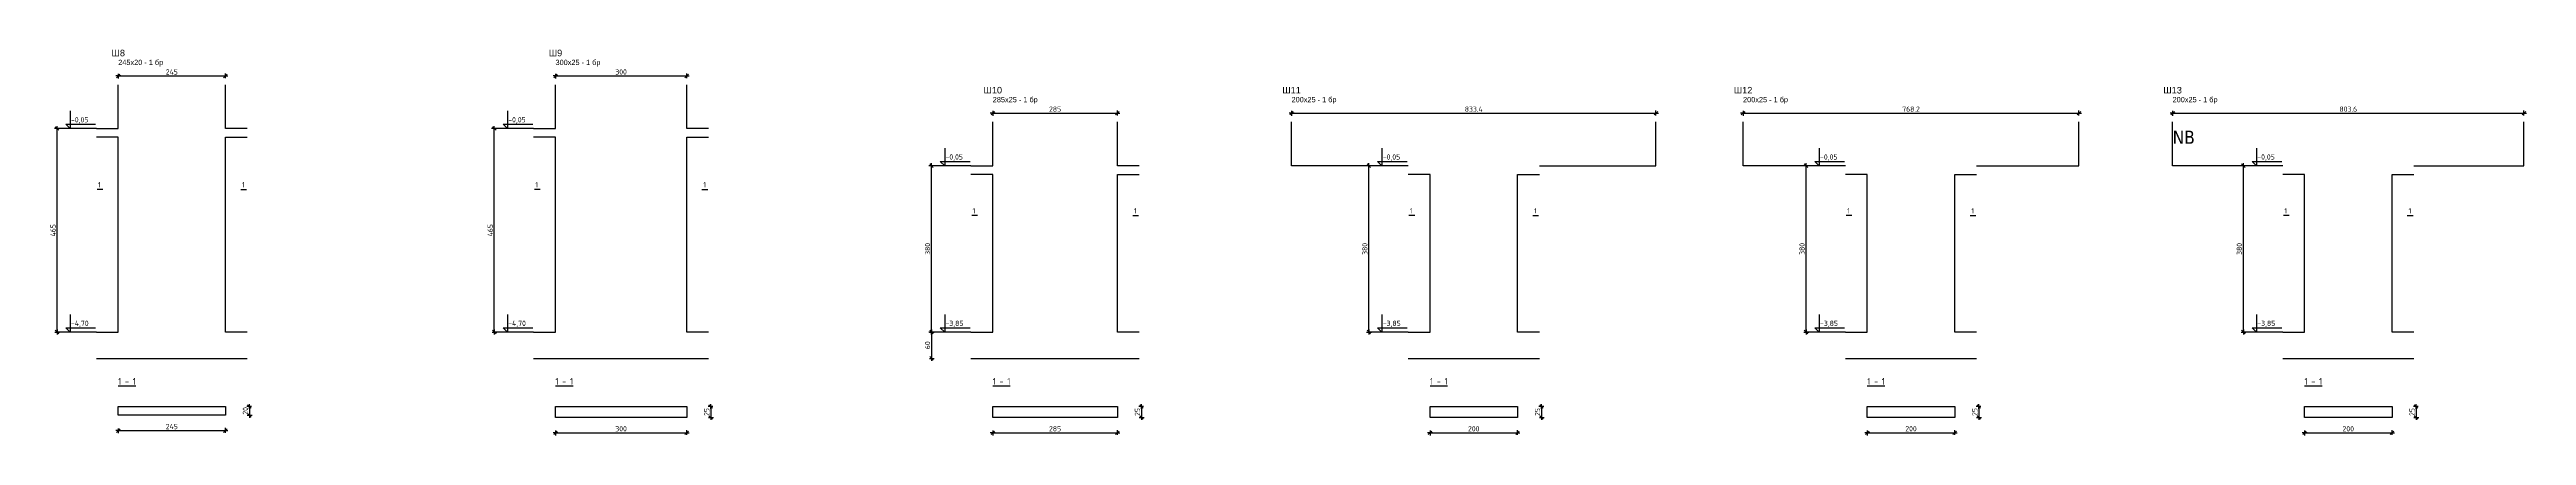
# Model space of a CAD drawing. Header units: millimetres. Extents: x 879 to 91735, y -13728 to 454.
# Drawn here: x 86071 to 91735, y -5889 to -5007 of the extents above; entities that cross this region are included whole.
import ezdxf
from ezdxf.enums import TextEntityAlignment as Align

# ---------------------------------------------------------------- set-up
doc = ezdxf.new("R2010")
doc.units = ezdxf.units.MM
doc.layers.add('1K_koti_razrezi', color=3, linetype='Continuous', lineweight=25)
doc.layers.add('1K_text-koloni', color=3, linetype='Continuous', lineweight=35)
for name, color, linetype in [('1K_SHA', 134, 'Continuous'), ('k_arm', 40, 'Continuous'), ('KTX', 1, 'Continuous'), ('KTXTXT', 4, 'Continuous')]:
    doc.layers.add(name, color=color, linetype=linetype)
doc.styles.add('DIM', font='romans.shx', dxfattribs={"width": 0.85})
doc.styles.get("Standard").update_dxf_attribs({"font": 'TAHOMA.TTF'})
doc.styles.add('Z1', font='ARIAL.TTF')
doc.dimstyles.new('RAZR1', dxfattribs={"dimtxt": 12, "dimasz": 1, "dimexe": 0.3, "dimexo": 0, "dimgap": 0, "dimtad": 0, "dimrnd": 0.1, "dimzin": 14, "dimdsep": 46, "dimtxsty": 'DIM', "dimblk": 'DIM2', "dimcen": 0.09, "dimse1": 1, "dimse2": 1, "dimclrd": 256, "dimclre": 256, "dimclrt": 41, "dimadec": 8, "dimazin": 0, "dimtfac": 2.307692, "dimtix": 1, "dimtmove": 2, "dimatfit": 3, "dimldrblk": 'DIM2', "dimfxl": 0, "dimtvp": 0.769231, "dimtolj": 1, "dimtzin": 14, "dimarcsym": 0})

# ---------------------------------------------------------------- blocks, each defined once
blk = doc.blocks.new('DIM2')
for p, q in [((-5.7, 0), (5.7, 0)), ((4, 4), (-4, -4)), ((0, -5), (0, 6))]:
    blk.add_line(p, q)
blk = doc.blocks.new('*D486')
at = {"layer": '1K_koti_razrezi', "lineweight": -2}
blk.add_line((86228.9, -5877.6), (86471.9, -5877.6), dxfattribs=at)
at = {"layer": 'Defpoints', "color": 0}
for p in [(86227.9, -5842.6), (86472.9, -5842.6), (86472.9, -5877.6)]:
    blk.add_point(p, dxfattribs=at)
at = {"layer": '1K_koti_razrezi', "lineweight": -2, "rotation": 180}
blk.add_blockref('DIM2', (86227.9, -5877.6), dxfattribs=at)
at = {"layer": '1K_koti_razrezi', "lineweight": -2}
blk.add_blockref('DIM2', (86472.9, -5877.6), dxfattribs=at)
at = {"layer": '1K_koti_razrezi', "color": 41, "insert": (86350.4, -5868.4), "char_height": 12, "attachment_point": 5, "style": 'DIM'}
blk.add_mtext('\\A1;245', dxfattribs=at)
blk = doc.blocks.new('*D487')
at = {"layer": '1K_koti_razrezi', "lineweight": -2}
blk.add_line((86527.9, -5823.6), (86527.9, -5841.6), dxfattribs=at)
at = {"layer": 'Defpoints', "color": 0}
for p in [(86472.9, -5822.6), (86472.9, -5842.6), (86527.9, -5842.6)]:
    blk.add_point(p, dxfattribs=at)
at = {"layer": '1K_koti_razrezi', "lineweight": -2}
for p, rotation in [((86527.9, -5822.6), 90), ((86527.9, -5842.6), 270)]:
    blk.add_blockref('DIM2', p, dxfattribs=dict(at, rotation=rotation))
at = {"layer": '1K_koti_razrezi', "color": 41, "insert": (86518.7, -5832.6), "char_height": 12, "attachment_point": 5, "rotation": 90, "style": 'DIM'}
blk.add_mtext('\\A1;20', dxfattribs=at)
blk = doc.blocks.new('*D488')
at = {"layer": '1K_koti_razrezi', "lineweight": -2}
blk.add_line((86228.9, -5067.6), (86471.9, -5067.6), dxfattribs=at)
at = {"layer": 'Defpoints', "color": 0}
for p in [(86472.9, -5067.6), (86227.9, -5187.6), (86472.9, -5187.6)]:
    blk.add_point(p, dxfattribs=at)
at = {"layer": '1K_koti_razrezi', "lineweight": -2, "rotation": 180}
blk.add_blockref('DIM2', (86227.9, -5067.6), dxfattribs=at)
at = {"layer": '1K_koti_razrezi', "lineweight": -2}
blk.add_blockref('DIM2', (86472.9, -5067.6), dxfattribs=at)
at = {"layer": '1K_koti_razrezi', "color": 41, "insert": (86350.4, -5058.4), "char_height": 12, "attachment_point": 5, "style": 'DIM'}
blk.add_mtext('\\A1;245', dxfattribs=at)
blk = doc.blocks.new('*D489')
at = {"layer": '1K_koti_razrezi', "lineweight": -2}
blk.add_line((86087.9, -5651.6), (86087.9, -5188.6), dxfattribs=at)
at = {"layer": 'Defpoints', "color": 0}
for p in [(86087.9, -5187.6), (86177.9, -5187.6), (86177.9, -5652.6)]:
    blk.add_point(p, dxfattribs=at)
at = {"layer": '1K_koti_razrezi', "lineweight": -2}
for p, rotation in [((86087.9, -5187.6), 90), ((86087.9, -5652.6), 270)]:
    blk.add_blockref('DIM2', p, dxfattribs=dict(at, rotation=rotation))
at = {"layer": '1K_koti_razrezi', "color": 41, "insert": (86078.7, -5420.1), "char_height": 12, "attachment_point": 5, "rotation": 90, "style": 'DIM'}
blk.add_mtext('\\A1;465', dxfattribs=at)
blk = doc.blocks.new('*D490')
at = {"layer": '1K_koti_razrezi', "lineweight": -2}
blk.add_line((87228.9, -5882.6), (87526.9, -5882.6), dxfattribs=at)
at = {"layer": 'Defpoints', "color": 0}
for p in [(87227.9, -5847.6), (87527.9, -5847.6), (87527.9, -5882.6)]:
    blk.add_point(p, dxfattribs=at)
at = {"layer": '1K_koti_razrezi', "lineweight": -2, "rotation": 180}
blk.add_blockref('DIM2', (87227.9, -5882.6), dxfattribs=at)
at = {"layer": '1K_koti_razrezi', "lineweight": -2}
blk.add_blockref('DIM2', (87527.9, -5882.6), dxfattribs=at)
at = {"layer": '1K_koti_razrezi', "color": 41, "insert": (87377.9, -5873.4), "char_height": 12, "attachment_point": 5, "style": 'DIM'}
blk.add_mtext('\\A1;300', dxfattribs=at)
blk = doc.blocks.new('*D491')
at = {"layer": '1K_koti_razrezi', "lineweight": -2}
blk.add_line((87582.9, -5823.6), (87582.9, -5846.6), dxfattribs=at)
at = {"layer": 'Defpoints', "color": 0}
for p in [(87527.9, -5822.6), (87527.9, -5847.6), (87582.9, -5847.6)]:
    blk.add_point(p, dxfattribs=at)
at = {"layer": '1K_koti_razrezi', "lineweight": -2}
for p, rotation in [((87582.9, -5822.6), 90), ((87582.9, -5847.6), 270)]:
    blk.add_blockref('DIM2', p, dxfattribs=dict(at, rotation=rotation))
at = {"layer": '1K_koti_razrezi', "color": 41, "insert": (87573.7, -5835.1), "char_height": 12, "attachment_point": 5, "rotation": 90, "style": 'DIM'}
blk.add_mtext('\\A1;25', dxfattribs=at)
blk = doc.blocks.new('*D492')
at = {"layer": '1K_koti_razrezi', "lineweight": -2}
blk.add_line((87228.9, -5067.6), (87526.9, -5067.6), dxfattribs=at)
at = {"layer": 'Defpoints', "color": 0}
for p in [(87527.9, -5067.6), (87227.9, -5187.6), (87527.9, -5187.6)]:
    blk.add_point(p, dxfattribs=at)
at = {"layer": '1K_koti_razrezi', "lineweight": -2, "rotation": 180}
blk.add_blockref('DIM2', (87227.9, -5067.6), dxfattribs=at)
at = {"layer": '1K_koti_razrezi', "lineweight": -2}
blk.add_blockref('DIM2', (87527.9, -5067.6), dxfattribs=at)
at = {"layer": '1K_koti_razrezi', "color": 41, "insert": (87377.9, -5058.4), "char_height": 12, "attachment_point": 5, "style": 'DIM'}
blk.add_mtext('\\A1;300', dxfattribs=at)
blk = doc.blocks.new('*D493')
at = {"layer": '1K_koti_razrezi', "lineweight": -2}
blk.add_line((87087.9, -5651.6), (87087.9, -5188.6), dxfattribs=at)
at = {"layer": 'Defpoints', "color": 0}
for p in [(87087.9, -5187.6), (87177.9, -5187.6), (87177.9, -5652.6)]:
    blk.add_point(p, dxfattribs=at)
at = {"layer": '1K_koti_razrezi', "lineweight": -2}
for p, rotation in [((87087.9, -5187.6), 90), ((87087.9, -5652.6), 270)]:
    blk.add_blockref('DIM2', p, dxfattribs=dict(at, rotation=rotation))
at = {"layer": '1K_koti_razrezi', "color": 41, "insert": (87078.7, -5420.1), "char_height": 12, "attachment_point": 5, "rotation": 90, "style": 'DIM'}
blk.add_mtext('\\A1;465', dxfattribs=at)
blk = doc.blocks.new('*D494')
at = {"layer": '1K_koti_razrezi', "lineweight": -2}
blk.add_line((88228.9, -5882.6), (88511.9, -5882.6), dxfattribs=at)
at = {"layer": 'Defpoints', "color": 0}
for p in [(88227.9, -5847.6), (88512.9, -5847.6), (88512.9, -5882.6)]:
    blk.add_point(p, dxfattribs=at)
at = {"layer": '1K_koti_razrezi', "lineweight": -2, "rotation": 180}
blk.add_blockref('DIM2', (88227.9, -5882.6), dxfattribs=at)
at = {"layer": '1K_koti_razrezi', "lineweight": -2}
blk.add_blockref('DIM2', (88512.9, -5882.6), dxfattribs=at)
at = {"layer": '1K_koti_razrezi', "color": 41, "insert": (88370.4, -5873.4), "char_height": 12, "attachment_point": 5, "style": 'DIM'}
blk.add_mtext('\\A1;285', dxfattribs=at)
blk = doc.blocks.new('*D495')
at = {"layer": '1K_koti_razrezi', "lineweight": -2}
blk.add_line((88567.9, -5823.6), (88567.9, -5846.6), dxfattribs=at)
at = {"layer": 'Defpoints', "color": 0}
for p in [(88512.9, -5822.6), (88512.9, -5847.6), (88567.9, -5847.6)]:
    blk.add_point(p, dxfattribs=at)
at = {"layer": '1K_koti_razrezi', "lineweight": -2}
for p, rotation in [((88567.9, -5822.6), 90), ((88567.9, -5847.6), 270)]:
    blk.add_blockref('DIM2', p, dxfattribs=dict(at, rotation=rotation))
at = {"layer": '1K_koti_razrezi', "color": 41, "insert": (88558.7, -5835.1), "char_height": 12, "attachment_point": 5, "rotation": 90, "style": 'DIM'}
blk.add_mtext('\\A1;25', dxfattribs=at)
blk = doc.blocks.new('*D496')
at = {"layer": '1K_koti_razrezi', "lineweight": -2}
blk.add_line((88228.9, -5152.6), (88511.9, -5152.6), dxfattribs=at)
at = {"layer": 'Defpoints', "color": 0}
for p in [(88512.9, -5152.6), (88227.9, -5272.6), (88512.9, -5272.6)]:
    blk.add_point(p, dxfattribs=at)
at = {"layer": '1K_koti_razrezi', "lineweight": -2, "rotation": 180}
blk.add_blockref('DIM2', (88227.9, -5152.6), dxfattribs=at)
at = {"layer": '1K_koti_razrezi', "lineweight": -2}
blk.add_blockref('DIM2', (88512.9, -5152.6), dxfattribs=at)
at = {"layer": '1K_koti_razrezi', "color": 41, "insert": (88370.4, -5143.4), "char_height": 12, "attachment_point": 5, "style": 'DIM'}
blk.add_mtext('\\A1;285', dxfattribs=at)
blk = doc.blocks.new('*D497')
at = {"layer": '1K_koti_razrezi', "lineweight": -2}
blk.add_line((88087.9, -5651.6), (88087.9, -5273.6), dxfattribs=at)
at = {"layer": 'Defpoints', "color": 0}
for p in [(88087.9, -5272.6), (88177.9, -5272.6), (88177.9, -5652.6)]:
    blk.add_point(p, dxfattribs=at)
at = {"layer": '1K_koti_razrezi', "lineweight": -2}
for p, rotation in [((88087.9, -5272.6), 90), ((88087.9, -5652.6), 270)]:
    blk.add_blockref('DIM2', p, dxfattribs=dict(at, rotation=rotation))
at = {"layer": '1K_koti_razrezi', "color": 41, "insert": (88078.7, -5462.6), "char_height": 12, "attachment_point": 5, "rotation": 90, "style": 'DIM'}
blk.add_mtext('\\A1;380', dxfattribs=at)
blk = doc.blocks.new('*D498')
at = {"layer": '1K_koti_razrezi', "lineweight": -2}
blk.add_line((89228.9, -5882.6), (89426.9, -5882.6), dxfattribs=at)
at = {"layer": 'Defpoints', "color": 0}
for p in [(89227.9, -5847.6), (89427.9, -5847.6), (89427.9, -5882.6)]:
    blk.add_point(p, dxfattribs=at)
at = {"layer": '1K_koti_razrezi', "lineweight": -2, "rotation": 180}
blk.add_blockref('DIM2', (89227.9, -5882.6), dxfattribs=at)
at = {"layer": '1K_koti_razrezi', "lineweight": -2}
blk.add_blockref('DIM2', (89427.9, -5882.6), dxfattribs=at)
at = {"layer": '1K_koti_razrezi', "color": 41, "insert": (89327.9, -5873.4), "char_height": 12, "attachment_point": 5, "style": 'DIM'}
blk.add_mtext('\\A1;200', dxfattribs=at)
blk = doc.blocks.new('*D499')
at = {"layer": '1K_koti_razrezi', "lineweight": -2}
blk.add_line((89482.9, -5823.6), (89482.9, -5846.6), dxfattribs=at)
at = {"layer": 'Defpoints', "color": 0}
for p in [(89427.9, -5822.6), (89427.9, -5847.6), (89482.9, -5847.6)]:
    blk.add_point(p, dxfattribs=at)
at = {"layer": '1K_koti_razrezi', "lineweight": -2}
for p, rotation in [((89482.9, -5822.6), 90), ((89482.9, -5847.6), 270)]:
    blk.add_blockref('DIM2', p, dxfattribs=dict(at, rotation=rotation))
at = {"layer": '1K_koti_razrezi', "color": 41, "insert": (89473.7, -5835.1), "char_height": 12, "attachment_point": 5, "rotation": 90, "style": 'DIM'}
blk.add_mtext('\\A1;25', dxfattribs=at)
blk = doc.blocks.new('*D500')
at = {"layer": '1K_koti_razrezi', "lineweight": -2}
blk.add_line((88912.2, -5152.6), (89743.6, -5152.6), dxfattribs=at)
at = {"layer": 'Defpoints', "color": 0}
for p in [(89744.6, -5152.6), (88911.2, -5272.6), (89744.6, -5272.6)]:
    blk.add_point(p, dxfattribs=at)
at = {"layer": '1K_koti_razrezi', "lineweight": -2, "rotation": 180}
blk.add_blockref('DIM2', (88911.2, -5152.6), dxfattribs=at)
at = {"layer": '1K_koti_razrezi', "lineweight": -2}
blk.add_blockref('DIM2', (89744.6, -5152.6), dxfattribs=at)
at = {"layer": '1K_koti_razrezi', "color": 41, "insert": (89327.9, -5143.4), "char_height": 12, "attachment_point": 5, "style": 'DIM'}
blk.add_mtext('\\A1;833.4', dxfattribs=at)
blk = doc.blocks.new('*D501')
at = {"layer": '1K_koti_razrezi', "lineweight": -2}
blk.add_line((89087.9, -5651.6), (89087.9, -5273.6), dxfattribs=at)
at = {"layer": 'Defpoints', "color": 0}
for p in [(89087.9, -5272.6), (89177.9, -5272.6), (89177.9, -5652.6)]:
    blk.add_point(p, dxfattribs=at)
at = {"layer": '1K_koti_razrezi', "lineweight": -2}
for p, rotation in [((89087.9, -5272.6), 90), ((89087.9, -5652.6), 270)]:
    blk.add_blockref('DIM2', p, dxfattribs=dict(at, rotation=rotation))
at = {"layer": '1K_koti_razrezi', "color": 41, "insert": (89078.7, -5462.6), "char_height": 12, "attachment_point": 5, "rotation": 90, "style": 'DIM'}
blk.add_mtext('\\A1;380', dxfattribs=at)
blk = doc.blocks.new('*D502')
at = {"layer": '1K_koti_razrezi', "lineweight": -2}
blk.add_line((90228.9, -5882.6), (90426.9, -5882.6), dxfattribs=at)
at = {"layer": 'Defpoints', "color": 0}
for p in [(90227.9, -5847.6), (90427.9, -5847.6), (90427.9, -5882.6)]:
    blk.add_point(p, dxfattribs=at)
at = {"layer": '1K_koti_razrezi', "lineweight": -2, "rotation": 180}
blk.add_blockref('DIM2', (90227.9, -5882.6), dxfattribs=at)
at = {"layer": '1K_koti_razrezi', "lineweight": -2}
blk.add_blockref('DIM2', (90427.9, -5882.6), dxfattribs=at)
at = {"layer": '1K_koti_razrezi', "color": 41, "insert": (90327.9, -5873.4), "char_height": 12, "attachment_point": 5, "style": 'DIM'}
blk.add_mtext('\\A1;200', dxfattribs=at)
blk = doc.blocks.new('*D503')
at = {"layer": '1K_koti_razrezi', "lineweight": -2}
blk.add_line((90482.9, -5823.6), (90482.9, -5846.6), dxfattribs=at)
at = {"layer": 'Defpoints', "color": 0}
for p in [(90427.9, -5822.6), (90427.9, -5847.6), (90482.9, -5847.6)]:
    blk.add_point(p, dxfattribs=at)
at = {"layer": '1K_koti_razrezi', "lineweight": -2}
for p, rotation in [((90482.9, -5822.6), 90), ((90482.9, -5847.6), 270)]:
    blk.add_blockref('DIM2', p, dxfattribs=dict(at, rotation=rotation))
at = {"layer": '1K_koti_razrezi', "color": 41, "insert": (90473.7, -5835.1), "char_height": 12, "attachment_point": 5, "rotation": 90, "style": 'DIM'}
blk.add_mtext('\\A1;25', dxfattribs=at)
blk = doc.blocks.new('*D504')
at = {"layer": '1K_koti_razrezi', "lineweight": -2}
blk.add_line((89944.8, -5152.6), (90711, -5152.6), dxfattribs=at)
at = {"layer": 'Defpoints', "color": 0}
for p in [(90712, -5152.6), (89943.8, -5272.6), (90712, -5272.6)]:
    blk.add_point(p, dxfattribs=at)
at = {"layer": '1K_koti_razrezi', "lineweight": -2, "rotation": 180}
blk.add_blockref('DIM2', (89943.8, -5152.6), dxfattribs=at)
at = {"layer": '1K_koti_razrezi', "lineweight": -2}
blk.add_blockref('DIM2', (90712, -5152.6), dxfattribs=at)
at = {"layer": '1K_koti_razrezi', "color": 41, "insert": (90327.9, -5143.4), "char_height": 12, "attachment_point": 5, "style": 'DIM'}
blk.add_mtext('\\A1;768.2', dxfattribs=at)
blk = doc.blocks.new('*D505')
at = {"layer": '1K_koti_razrezi', "lineweight": -2}
blk.add_line((90087.9, -5651.6), (90087.9, -5273.6), dxfattribs=at)
at = {"layer": 'Defpoints', "color": 0}
for p in [(90087.9, -5272.6), (90177.9, -5272.6), (90177.9, -5652.6)]:
    blk.add_point(p, dxfattribs=at)
at = {"layer": '1K_koti_razrezi', "lineweight": -2}
for p, rotation in [((90087.9, -5272.6), 90), ((90087.9, -5652.6), 270)]:
    blk.add_blockref('DIM2', p, dxfattribs=dict(at, rotation=rotation))
at = {"layer": '1K_koti_razrezi', "color": 41, "insert": (90078.7, -5462.6), "char_height": 12, "attachment_point": 5, "rotation": 90, "style": 'DIM'}
blk.add_mtext('\\A1;380', dxfattribs=at)
blk = doc.blocks.new('*D506')
at = {"layer": '1K_koti_razrezi', "lineweight": -2}
blk.add_line((91228.9, -5882.6), (91426.9, -5882.6), dxfattribs=at)
at = {"layer": 'Defpoints', "color": 0}
for p in [(91227.9, -5847.6), (91427.9, -5847.6), (91427.9, -5882.6)]:
    blk.add_point(p, dxfattribs=at)
at = {"layer": '1K_koti_razrezi', "lineweight": -2, "rotation": 180}
blk.add_blockref('DIM2', (91227.9, -5882.6), dxfattribs=at)
at = {"layer": '1K_koti_razrezi', "lineweight": -2}
blk.add_blockref('DIM2', (91427.9, -5882.6), dxfattribs=at)
at = {"layer": '1K_koti_razrezi', "color": 41, "insert": (91327.9, -5873.4), "char_height": 12, "attachment_point": 5, "style": 'DIM'}
blk.add_mtext('\\A1;200', dxfattribs=at)
blk = doc.blocks.new('*D507')
at = {"layer": '1K_koti_razrezi', "lineweight": -2}
blk.add_line((91482.9, -5823.6), (91482.9, -5846.6), dxfattribs=at)
at = {"layer": 'Defpoints', "color": 0}
for p in [(91427.9, -5822.6), (91427.9, -5847.6), (91482.9, -5847.6)]:
    blk.add_point(p, dxfattribs=at)
at = {"layer": '1K_koti_razrezi', "lineweight": -2}
for p, rotation in [((91482.9, -5822.6), 90), ((91482.9, -5847.6), 270)]:
    blk.add_blockref('DIM2', p, dxfattribs=dict(at, rotation=rotation))
at = {"layer": '1K_koti_razrezi', "color": 41, "insert": (91473.7, -5835.1), "char_height": 12, "attachment_point": 5, "rotation": 90, "style": 'DIM'}
blk.add_mtext('\\A1;25', dxfattribs=at)
blk = doc.blocks.new('*D508')
at = {"layer": '1K_koti_razrezi', "lineweight": -2}
blk.add_line((90927.1, -5152.6), (91728.7, -5152.6), dxfattribs=at)
at = {"layer": 'Defpoints', "color": 0}
for p in [(91729.7, -5152.6), (90926.1, -5272.6), (91729.7, -5272.6)]:
    blk.add_point(p, dxfattribs=at)
at = {"layer": '1K_koti_razrezi', "lineweight": -2, "rotation": 180}
blk.add_blockref('DIM2', (90926.1, -5152.6), dxfattribs=at)
at = {"layer": '1K_koti_razrezi', "lineweight": -2}
blk.add_blockref('DIM2', (91729.7, -5152.6), dxfattribs=at)
at = {"layer": '1K_koti_razrezi', "color": 41, "insert": (91327.9, -5143.4), "char_height": 12, "attachment_point": 5, "style": 'DIM'}
blk.add_mtext('\\A1;803.6', dxfattribs=at)
blk = doc.blocks.new('*D509')
at = {"layer": '1K_koti_razrezi', "lineweight": -2}
blk.add_line((91087.9, -5651.6), (91087.9, -5273.6), dxfattribs=at)
at = {"layer": 'Defpoints', "color": 0}
for p in [(91087.9, -5272.6), (91177.9, -5272.6), (91177.9, -5652.6)]:
    blk.add_point(p, dxfattribs=at)
at = {"layer": '1K_koti_razrezi', "lineweight": -2}
for p, rotation in [((91087.9, -5272.6), 90), ((91087.9, -5652.6), 270)]:
    blk.add_blockref('DIM2', p, dxfattribs=dict(at, rotation=rotation))
at = {"layer": '1K_koti_razrezi', "color": 41, "insert": (91078.7, -5462.6), "char_height": 12, "attachment_point": 5, "rotation": 90, "style": 'DIM'}
blk.add_mtext('\\A1;380', dxfattribs=at)
blk = doc.blocks.new('*D1524')
at = {"layer": 'Defpoints', "color": 0}
for p in [(88202.9, -5652.6), (88087.9, -5712.6), (88202.9, -5712.6)]:
    blk.add_point(p, dxfattribs=at)
at = {"layer": 'k_arm', "lineweight": -2}
blk.add_line((88087.9, -5653.6), (88087.9, -5711.6), dxfattribs=at)
for p, rotation in [((88087.9, -5652.6), 90), ((88087.9, -5712.6), 270)]:
    blk.add_blockref('DIM2', p, dxfattribs=dict(at, rotation=rotation))
at = {"layer": 'k_arm', "color": 41, "insert": (88078.7, -5682.6), "char_height": 12, "attachment_point": 5, "rotation": 90, "style": 'DIM'}
blk.add_mtext('\\A1;60', dxfattribs=at)

msp = doc.modelspace()

# ---------------------------------------------------------------- linework, layer by layer
at = {"layer": '1K_koti_razrezi'}
for p, q in [((86177.915, -5187.606), (86087.915, -5187.606)), ((87177.915, -5187.606), (87087.915, -5187.606)), ((88177.915, -5272.606), (88087.915, -5272.606)), ((89177.915, -5272.606), (89087.915, -5272.606)), ((90177.915, -5272.606), (90087.915, -5272.606)), ((91177.915, -5272.606), (91087.915, -5272.606)), ((86177.915, -5652.606), (86087.915, -5652.606)), ((87177.915, -5652.606), (87087.915, -5652.606)), ((88177.915, -5652.606), (88087.915, -5652.606)), ((89177.915, -5652.606), (89087.915, -5652.606)), ((90177.915, -5652.606), (90087.915, -5652.606)), ((91177.915, -5652.606), (91087.915, -5652.606))]:
    msp.add_line(p, q, dxfattribs=at)
at = {"layer": '1K_SHA'}
for p, q in [((86177.915, -5712.606), (86522.915, -5712.606)), ((87177.915, -5712.606), (87577.915, -5712.606)), ((88177.915, -5712.606), (88562.915, -5712.606)), ((89177.915, -5712.606), (89477.915, -5712.606)), ((90177.915, -5712.606), (90477.915, -5712.606)), ((91177.915, -5712.606), (91477.915, -5712.606))]:
    msp.add_line(p, q, dxfattribs=at)
for points in [[(86177.915, -5187.606), (86227.915, -5187.606), (86227.915, -5087.606)], [(86522.915, -5187.606), (86472.915, -5187.606), (86472.915, -5087.606)], [(87177.915, -5187.606), (87227.915, -5187.606), (87227.915, -5087.606)], [(87577.915, -5187.606), (87527.915, -5187.606), (87527.915, -5087.606)], [(86177.915, -5652.606), (86227.915, -5652.606), (86227.915, -5207.606), (86177.915, -5207.606)], [(86522.915, -5652.606), (86472.915, -5652.606), (86472.915, -5207.606), (86522.915, -5207.606)], [(87177.915, -5652.606), (87227.915, -5652.606), (87227.915, -5207.606), (87177.915, -5207.606)], [(87577.915, -5652.606), (87527.915, -5652.606), (87527.915, -5207.606), (87577.915, -5207.606)], [(88177.915, -5272.606), (88227.915, -5272.606), (88227.915, -5172.606)], [(88562.915, -5272.606), (88512.915, -5272.606), (88512.915, -5172.606)], [(89177.915, -5272.606), (88911.234, -5272.606), (88911.234, -5172.606)], [(89477.915, -5272.606), (89744.596, -5272.606), (89744.596, -5172.606)], [(90177.915, -5272.606), (89943.802, -5272.606), (89943.802, -5172.606)], [(90477.915, -5272.606), (90712.028, -5272.606), (90712.028, -5172.606)], [(91177.915, -5272.606), (90926.11, -5272.606), (90926.11, -5172.606)], [(91477.915, -5272.606), (91729.72, -5272.606), (91729.72, -5172.606)], [(88177.915, -5652.606), (88227.915, -5652.606), (88227.915, -5292.606), (88177.915, -5292.606)], [(88562.915, -5652.606), (88512.915, -5652.606), (88512.915, -5292.606), (88562.915, -5292.606)], [(89177.915, -5652.606), (89227.915, -5652.606), (89227.915, -5292.606), (89177.915, -5292.606)], [(89477.915, -5652.606), (89427.915, -5652.606), (89427.915, -5292.606), (89477.915, -5292.606)], [(90177.915, -5652.606), (90227.915, -5652.606), (90227.915, -5292.606), (90177.915, -5292.606)], [(90477.915, -5652.606), (90427.915, -5652.606), (90427.915, -5292.606), (90477.915, -5292.606)], [(91177.915, -5652.606), (91227.915, -5652.606), (91227.915, -5292.606), (91177.915, -5292.606)], [(91477.915, -5652.606), (91427.915, -5652.606), (91427.915, -5292.606), (91477.915, -5292.606)], [(86227.915, -5822.606), (86472.915, -5822.606), (86472.915, -5842.606), (86227.915, -5842.606), (86227.915, -5822.606)], [(87227.915, -5822.606), (87527.915, -5822.606), (87527.915, -5847.606), (87227.915, -5847.606), (87227.915, -5822.606)], [(88227.915, -5822.606), (88512.915, -5822.606), (88512.915, -5847.606), (88227.915, -5847.606), (88227.915, -5822.606)], [(89227.915, -5822.606), (89427.915, -5822.606), (89427.915, -5847.606), (89227.915, -5847.606), (89227.915, -5822.606)], [(90227.915, -5822.606), (90427.915, -5822.606), (90427.915, -5847.606), (90227.915, -5847.606), (90227.915, -5822.606)], [(91227.915, -5822.606), (91427.915, -5822.606), (91427.915, -5847.606), (91227.915, -5847.606), (91227.915, -5822.606)]]:
    msp.add_lwpolyline(points, dxfattribs=at)
at = {"layer": 'KTX'}
for p, q in [((86192.915, -5327.106), (86179.715, -5327.106)), ((86507.915, -5327.106), (86521.115, -5327.106)), ((87192.915, -5327.106), (87179.715, -5327.106)), ((87562.915, -5327.106), (87576.115, -5327.106)), ((88192.915, -5386.606), (88179.715, -5386.606)), ((88547.915, -5386.606), (88561.115, -5386.606)), ((89192.915, -5386.606), (89179.715, -5386.606)), ((89462.915, -5386.606), (89476.115, -5386.606)), ((90192.915, -5386.606), (90179.715, -5386.606)), ((90462.915, -5386.606), (90476.115, -5386.606)), ((91192.915, -5386.606), (91179.715, -5386.606)), ((91462.915, -5386.606), (91476.115, -5386.606))]:
    msp.add_line(p, q, dxfattribs=at)
for points in [[(86117.915, -5147.606), (86117.915, -5187.606), (86107.915, -5177.606), (86175.915, -5177.606)], [(87117.915, -5147.606), (87117.915, -5187.606), (87107.915, -5177.606), (87175.915, -5177.606)], [(88117.915, -5232.606), (88117.915, -5272.606), (88107.915, -5262.606), (88175.915, -5262.606)], [(89117.915, -5232.606), (89117.915, -5272.606), (89107.915, -5262.606), (89175.915, -5262.606)], [(90117.915, -5232.606), (90117.915, -5272.606), (90107.915, -5262.606), (90175.915, -5262.606)], [(91117.915, -5232.606), (91117.915, -5272.606), (91107.915, -5262.606), (91175.915, -5262.606)], [(86117.915, -5612.606), (86117.915, -5652.606), (86107.915, -5642.606), (86175.915, -5642.606)], [(87117.915, -5612.606), (87117.915, -5652.606), (87107.915, -5642.606), (87175.915, -5642.606)], [(88117.915, -5612.606), (88117.915, -5652.606), (88107.915, -5642.606), (88175.915, -5642.606)], [(89117.915, -5612.606), (89117.915, -5652.606), (89107.915, -5642.606), (89175.915, -5642.606)], [(90117.915, -5612.606), (90117.915, -5652.606), (90107.915, -5642.606), (90175.915, -5642.606)], [(91117.915, -5612.606), (91117.915, -5652.606), (91107.915, -5642.606), (91175.915, -5642.606)]]:
    msp.add_lwpolyline(points, dxfattribs=at)

# ---------------------------------------------------------------- texts
at = {"layer": '1K_text-koloni', "style": 'Z1'}
for s, p in [('Ш8', (86227.915, -5007.606)), ('Ш9', (87227.915, -5007.606)), ('Ш10', (88227.915, -5092.606)), ('Ш11', (88911.234, -5092.606)), ('Ш12', (89943.802, -5092.606)), ('Ш13', (90926.11, -5092.606))]:
    msp.add_text(s, height=15, dxfattribs=at).set_placement(p, align=Align.TOP_CENTER)
for s, p in [('245x20 - 1 бр', (86227.915, -5042.606)), ('300x25 - 1 бр', (87227.915, -5042.606)), ('285x25 - 1 бр', (88227.915, -5127.606)), ('200x25 - 1 бр', (88911.234, -5127.606)), ('200x25 - 1 бр', (89943.802, -5127.606)), ('200x25 - 1 бр', (90926.11, -5127.606))]:
    msp.add_text(s, height=12, dxfattribs=at).set_placement(p)
at = {"layer": '1K_text-koloni'}
msp.add_text('NB', height=30, dxfattribs=at).set_placement((90926.11, -5222.606))
at = {"layer": 'KTXTXT', "style": 'DIM', "width": 0.85}
for s, height, p in [('-0,05', 12, (86119.915, -5173.606)), ('-0,05', 12, (87119.915, -5173.606)), ('-0,05', 12, (88119.915, -5258.606)), ('-0,05', 12, (89119.915, -5258.606)), ('-0,05', 12, (90119.915, -5258.606)), ('-0,05', 12, (91119.915, -5258.606)), ('1', 12, (86181.715, -5322.106)), ('1', 12, (86510.858, -5322.106)), ('1', 12, (87181.715, -5322.106)), ('1', 12, (87565.858, -5322.106)), ('1', 12, (88181.715, -5381.606)), ('1', 12, (88550.858, -5381.606)), ('1', 12, (89181.715, -5381.606)), ('1', 12, (89465.858, -5381.606)), ('1', 12, (90181.715, -5381.606)), ('1', 12, (90465.858, -5381.606)), ('1', 12, (91181.715, -5381.606)), ('1', 12, (91465.858, -5381.606)), ('-4,70', 12, (86119.915, -5638.606)), ('-4,70', 12, (87119.915, -5638.606)), ('-3,85', 12, (88119.915, -5638.606)), ('-3,85', 12, (89119.915, -5638.606)), ('-3,85', 12, (90119.915, -5638.606)), ('-3,85', 12, (91119.915, -5638.606)), ('%%U1 - 1', 15, (86227.915, -5772.606)), ('%%U1 - 1', 15, (87227.915, -5772.606)), ('%%U1 - 1', 15, (88227.915, -5772.606)), ('%%U1 - 1', 15, (89227.915, -5772.606)), ('%%U1 - 1', 15, (90227.915, -5772.606)), ('%%U1 - 1', 15, (91227.915, -5772.606))]:
    msp.add_text(s, height=height, dxfattribs=at).set_placement(p)

# ---------------------------------------------------------------- dimensions: what is measured, and where the dimension line sits
at = {"layer": '1K_koti_razrezi'}
for base, p1, p2, picture, middle in [((86472.915, -5067.606), (86227.915, -5187.606), (86472.915, -5187.606), '*D488', (86350.415, -5058.375)), ((87527.915, -5067.606), (87227.915, -5187.606), (87527.915, -5187.606), '*D492', (87377.915, -5058.375)), ((88512.915, -5152.606), (88227.915, -5272.606), (88512.915, -5272.606), '*D496', (88370.415, -5143.375)), ((89744.596, -5152.606), (88911.234, -5272.606), (89744.596, -5272.606), '*D500', (89327.915, -5143.375)), ((90712.028, -5152.606), (89943.802, -5272.606), (90712.028, -5272.606), '*D504', (90327.915, -5143.375)), ((91729.72, -5152.606), (90926.11, -5272.606), (91729.72, -5272.606), '*D508', (91327.915, -5143.375)), ((86472.915, -5877.606), (86227.915, -5842.606), (86472.915, -5842.606), '*D486', (86350.415, -5868.375)), ((87527.915, -5882.606), (87227.915, -5847.606), (87527.915, -5847.606), '*D490', (87377.915, -5873.375)), ((88512.915, -5882.606), (88227.915, -5847.606), (88512.915, -5847.606), '*D494', (88370.415, -5873.375)), ((89427.915, -5882.606), (89227.915, -5847.606), (89427.915, -5847.606), '*D498', (89327.915, -5873.375)), ((90427.915, -5882.606), (90227.915, -5847.606), (90427.915, -5847.606), '*D502', (90327.915, -5873.375)), ((91427.915, -5882.606), (91227.915, -5847.606), (91427.915, -5847.606), '*D506', (91327.915, -5873.375))]:
    dim = msp.add_linear_dim(base=base, p1=p1, p2=p2, dimstyle='RAZR1', dxfattribs=at)
    dim.commit()
    dim.dimension.update_dxf_attribs({"geometry": picture, "text_midpoint": middle})
for base, p1, p2, picture, middle in [((86087.915, -5187.606), (86177.915, -5652.606), (86177.915, -5187.606), '*D489', (86078.684, -5420.106)), ((87087.915, -5187.606), (87177.915, -5652.606), (87177.915, -5187.606), '*D493', (87078.684, -5420.106)), ((88087.915, -5272.606), (88177.915, -5652.606), (88177.915, -5272.606), '*D497', (88078.684, -5462.606)), ((89087.915, -5272.606), (89177.915, -5652.606), (89177.915, -5272.606), '*D501', (89078.684, -5462.606)), ((90087.915, -5272.606), (90177.915, -5652.606), (90177.915, -5272.606), '*D505', (90078.684, -5462.606)), ((91087.915, -5272.606), (91177.915, -5652.606), (91177.915, -5272.606), '*D509', (91078.684, -5462.606)), ((86527.915, -5842.606), (86472.915, -5822.606), (86472.915, -5842.606), '*D487', (86518.684, -5832.606)), ((87582.915, -5847.606), (87527.915, -5822.606), (87527.915, -5847.606), '*D491', (87573.684, -5835.106)), ((88567.915, -5847.606), (88512.915, -5822.606), (88512.915, -5847.606), '*D495', (88558.684, -5835.106)), ((89482.915, -5847.606), (89427.915, -5822.606), (89427.915, -5847.606), '*D499', (89473.684, -5835.106)), ((90482.915, -5847.606), (90427.915, -5822.606), (90427.915, -5847.606), '*D503', (90473.684, -5835.106)), ((91482.915, -5847.606), (91427.915, -5822.606), (91427.915, -5847.606), '*D507', (91473.684, -5835.106))]:
    dim = msp.add_linear_dim(base=base, p1=p1, p2=p2, angle=90, dimstyle='RAZR1', dxfattribs=at)
    dim.commit()
    dim.dimension.update_dxf_attribs({"geometry": picture, "text_midpoint": middle})
at = {"layer": 'k_arm'}
dim = msp.add_linear_dim(base=(88087.915, -5712.606), p1=(88202.915, -5652.606), p2=(88202.915, -5712.606), angle=90, dimstyle='RAZR1', dxfattribs=at)
dim.commit()
dim.dimension.update_dxf_attribs({"geometry": '*D1524', "text_midpoint": (88078.684, -5682.606)})

doc.saveas('drawing.dxf')
